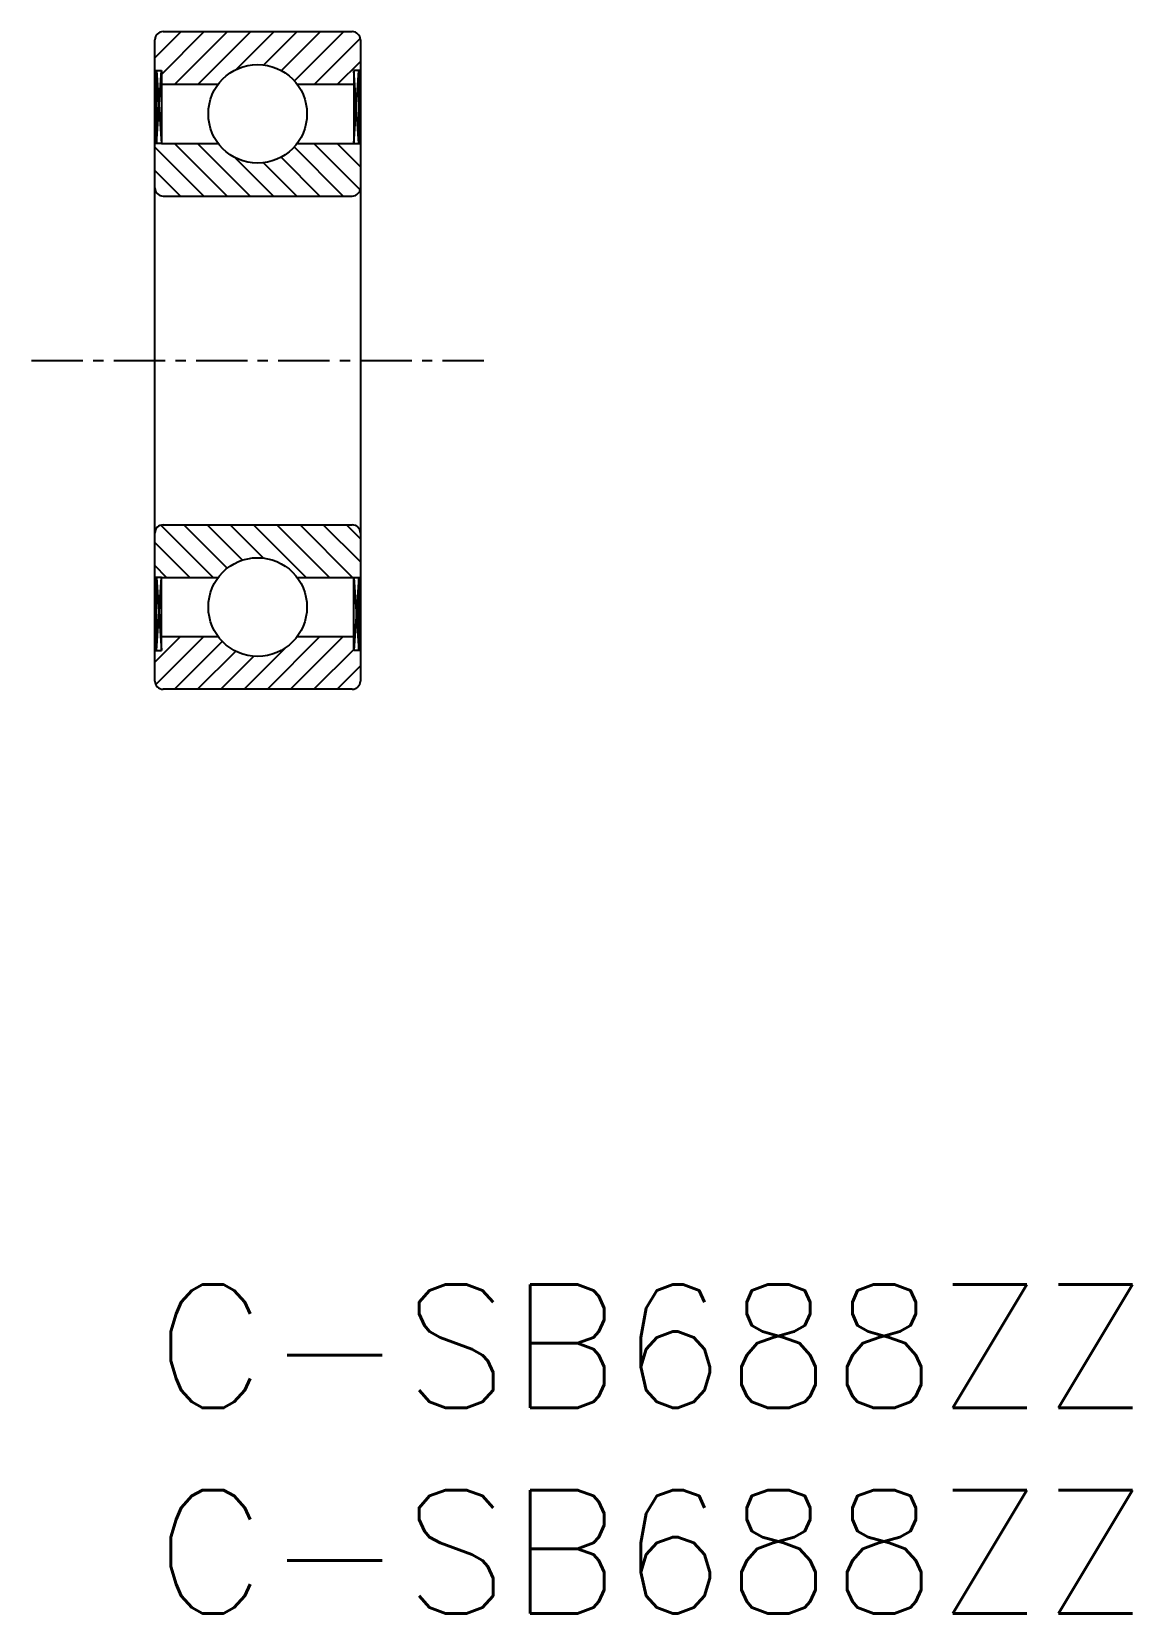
# Model space of a CAD drawing. Extents: x -3 to 23.8, y -8 to 30.5.
import ezdxf

# ---------------------------------------------------------------- set-up
doc = ezdxf.new("R2010")
doc.units = 0
doc.linetypes.add('CENTER', pattern=[2, 1.25, -0.25, 0.25, -0.25])
doc.layers.get('0').update_dxf_attribs({"linetype": 'CONTINUOUS'})
doc.layers.add('CENTER', color=1, linetype='CENTER')
doc.styles.get("Standard").update_dxf_attribs({"font": 'txt.shx', "bigfont": 'extfont.shx'})

msp = doc.modelspace()

# ---------------------------------------------------------------- linework, layer by layer
at = {"color": 7, "linetype": 'CONTINUOUS'}
for p, q in [((0, 29.849), (0.635, 30.484)), ((0.16, 29.443), (1.201, 30.484)), ((0.2, 30.484), (4.8, 30.484)), ((0.487, 29.204), (1.767, 30.484)), ((1.052, 29.204), (2.332, 30.484)), ((1.979, 29.565), (2.898, 30.484)), ((2.654, 29.674), (3.464, 30.484)), ((3.08, 29.535), (4.029, 30.484)), ((3.395, 29.284), (4.595, 30.484)), ((0, 14.684), (0, 30.284)), ((3.881, 29.204), (4.997, 30.32)), ((5, 30.284), (5, 14.684)), ((4.446, 29.204), (5, 29.758)), ((0, 29.54), (0.16, 29.54)), ((0.04, 27.764), (0.16, 29.54)), ((0.04, 29.54), (0.16, 27.764)), ((0.04, 29.54), (0.04, 27.764)), ((0.16, 29.54), (0.16, 27.764)), ((4.84, 27.764), (4.96, 29.54)), ((4.84, 29.54), (4.84, 27.764)), ((4.96, 27.764), (4.84, 29.54)), ((5, 29.54), (4.84, 29.54)), ((4.96, 29.54), (4.96, 27.764)), ((0.16, 29.204), (1.54, 29.204)), ((3.46, 29.204), (4.84, 29.204)), ((0.16, 27.764), (0, 27.764)), ((0.16, 27.764), (1.54, 27.764)), ((1.755, 26.484), (0.475, 27.764)), ((2.32, 26.484), (1.04, 27.764)), ((3.46, 27.764), (4.84, 27.764)), ((4.995, 26.638), (3.869, 27.764)), ((5, 27.198), (4.434, 27.764)), ((4.84, 27.764), (5, 27.764)), ((1.189, 26.484), (0, 27.673)), ((2.886, 26.484), (1.955, 27.415)), ((4.017, 26.484), (3.072, 27.429)), ((4.583, 26.484), (3.389, 27.678)), ((0.623, 26.484), (0, 27.107)), ((3.452, 26.484), (2.643, 27.293)), ((0.2, 26.484), (4.8, 26.484)), ((1.418, 17.204), (0.145, 18.476)), ((0.2, 18.484), (4.8, 18.484)), ((1.759, 17.428), (0.704, 18.484)), ((2.128, 17.625), (1.269, 18.484)), ((2.644, 17.675), (1.835, 18.484)), ((3.681, 17.204), (2.401, 18.484)), ((4.246, 17.204), (2.966, 18.484)), ((4.812, 17.204), (3.532, 18.484)), ((5, 17.582), (4.098, 18.484)), ((5, 18.147), (4.663, 18.484)), ((0.852, 17.204), (0, 18.056)), ((0.286, 17.204), (0, 17.491)), ((0.16, 17.204), (0, 17.204)), ((0.04, 17.204), (0.16, 15.428)), ((0.04, 15.428), (0.16, 17.204)), ((0.04, 15.428), (0.04, 17.204)), ((0.16, 17.204), (1.54, 17.204)), ((0.16, 15.428), (0.16, 17.204)), ((3.46, 17.204), (4.84, 17.204)), ((4.84, 17.204), (5, 17.204)), ((4.84, 15.428), (4.84, 17.204)), ((4.96, 17.204), (4.84, 15.428)), ((4.84, 17.204), (4.96, 15.428)), ((4.96, 15.428), (4.96, 17.204)), ((0, 15.141), (0.623, 15.764)), ((0, 15.428), (0.16, 15.428)), ((0.021, 14.596), (1.189, 15.764)), ((0.16, 15.764), (1.54, 15.764)), ((0.475, 14.484), (1.639, 15.648)), ((1.04, 14.484), (1.966, 15.41)), ((2.172, 14.484), (3.189, 15.502)), ((2.737, 14.484), (4.017, 15.764)), ((3.303, 14.484), (4.583, 15.764)), ((3.46, 15.764), (4.84, 15.764)), ((3.869, 14.484), (4.84, 15.455)), ((5, 15.428), (4.84, 15.428)), ((1.606, 14.484), (2.409, 15.288)), ((4.434, 14.484), (5, 15.05)), ((4.8, 14.484), (0.2, 14.484))]:
    msp.add_line(p, q, dxfattribs=at)
for centre in [(2.5, 28.484), (2.5, 16.484)]:
    msp.add_circle(centre, 1.2, dxfattribs=at)
for centre, start, end in [((0.2, 30.284), 90, 180), ((4.8, 30.284), 0, 90), ((0.2, 26.684), 180, 270), ((4.8, 26.684), 270, 0), ((0.2, 18.284), 90, 180), ((4.8, 18.284), 0, 90), ((0.2, 14.684), 180, 270), ((4.8, 14.684), 270, 0)]:
    msp.add_arc(centre, 0.2, start, end, dxfattribs=at)
at = {"layer": 'CENTER', "color": 1, "linetype": 'CENTER'}
msp.add_line((-3, 22.484), (8, 22.484), dxfattribs=at)

# ---------------------------------------------------------------- texts
at = {"color": 7, "linetype": 'CONTINUOUS'}
for p in [(0, -3), (0, -8)]:
    msp.add_text('C-SB688ZZ', height=3, dxfattribs=at).set_placement(p)

doc.saveas('drawing.dxf')
